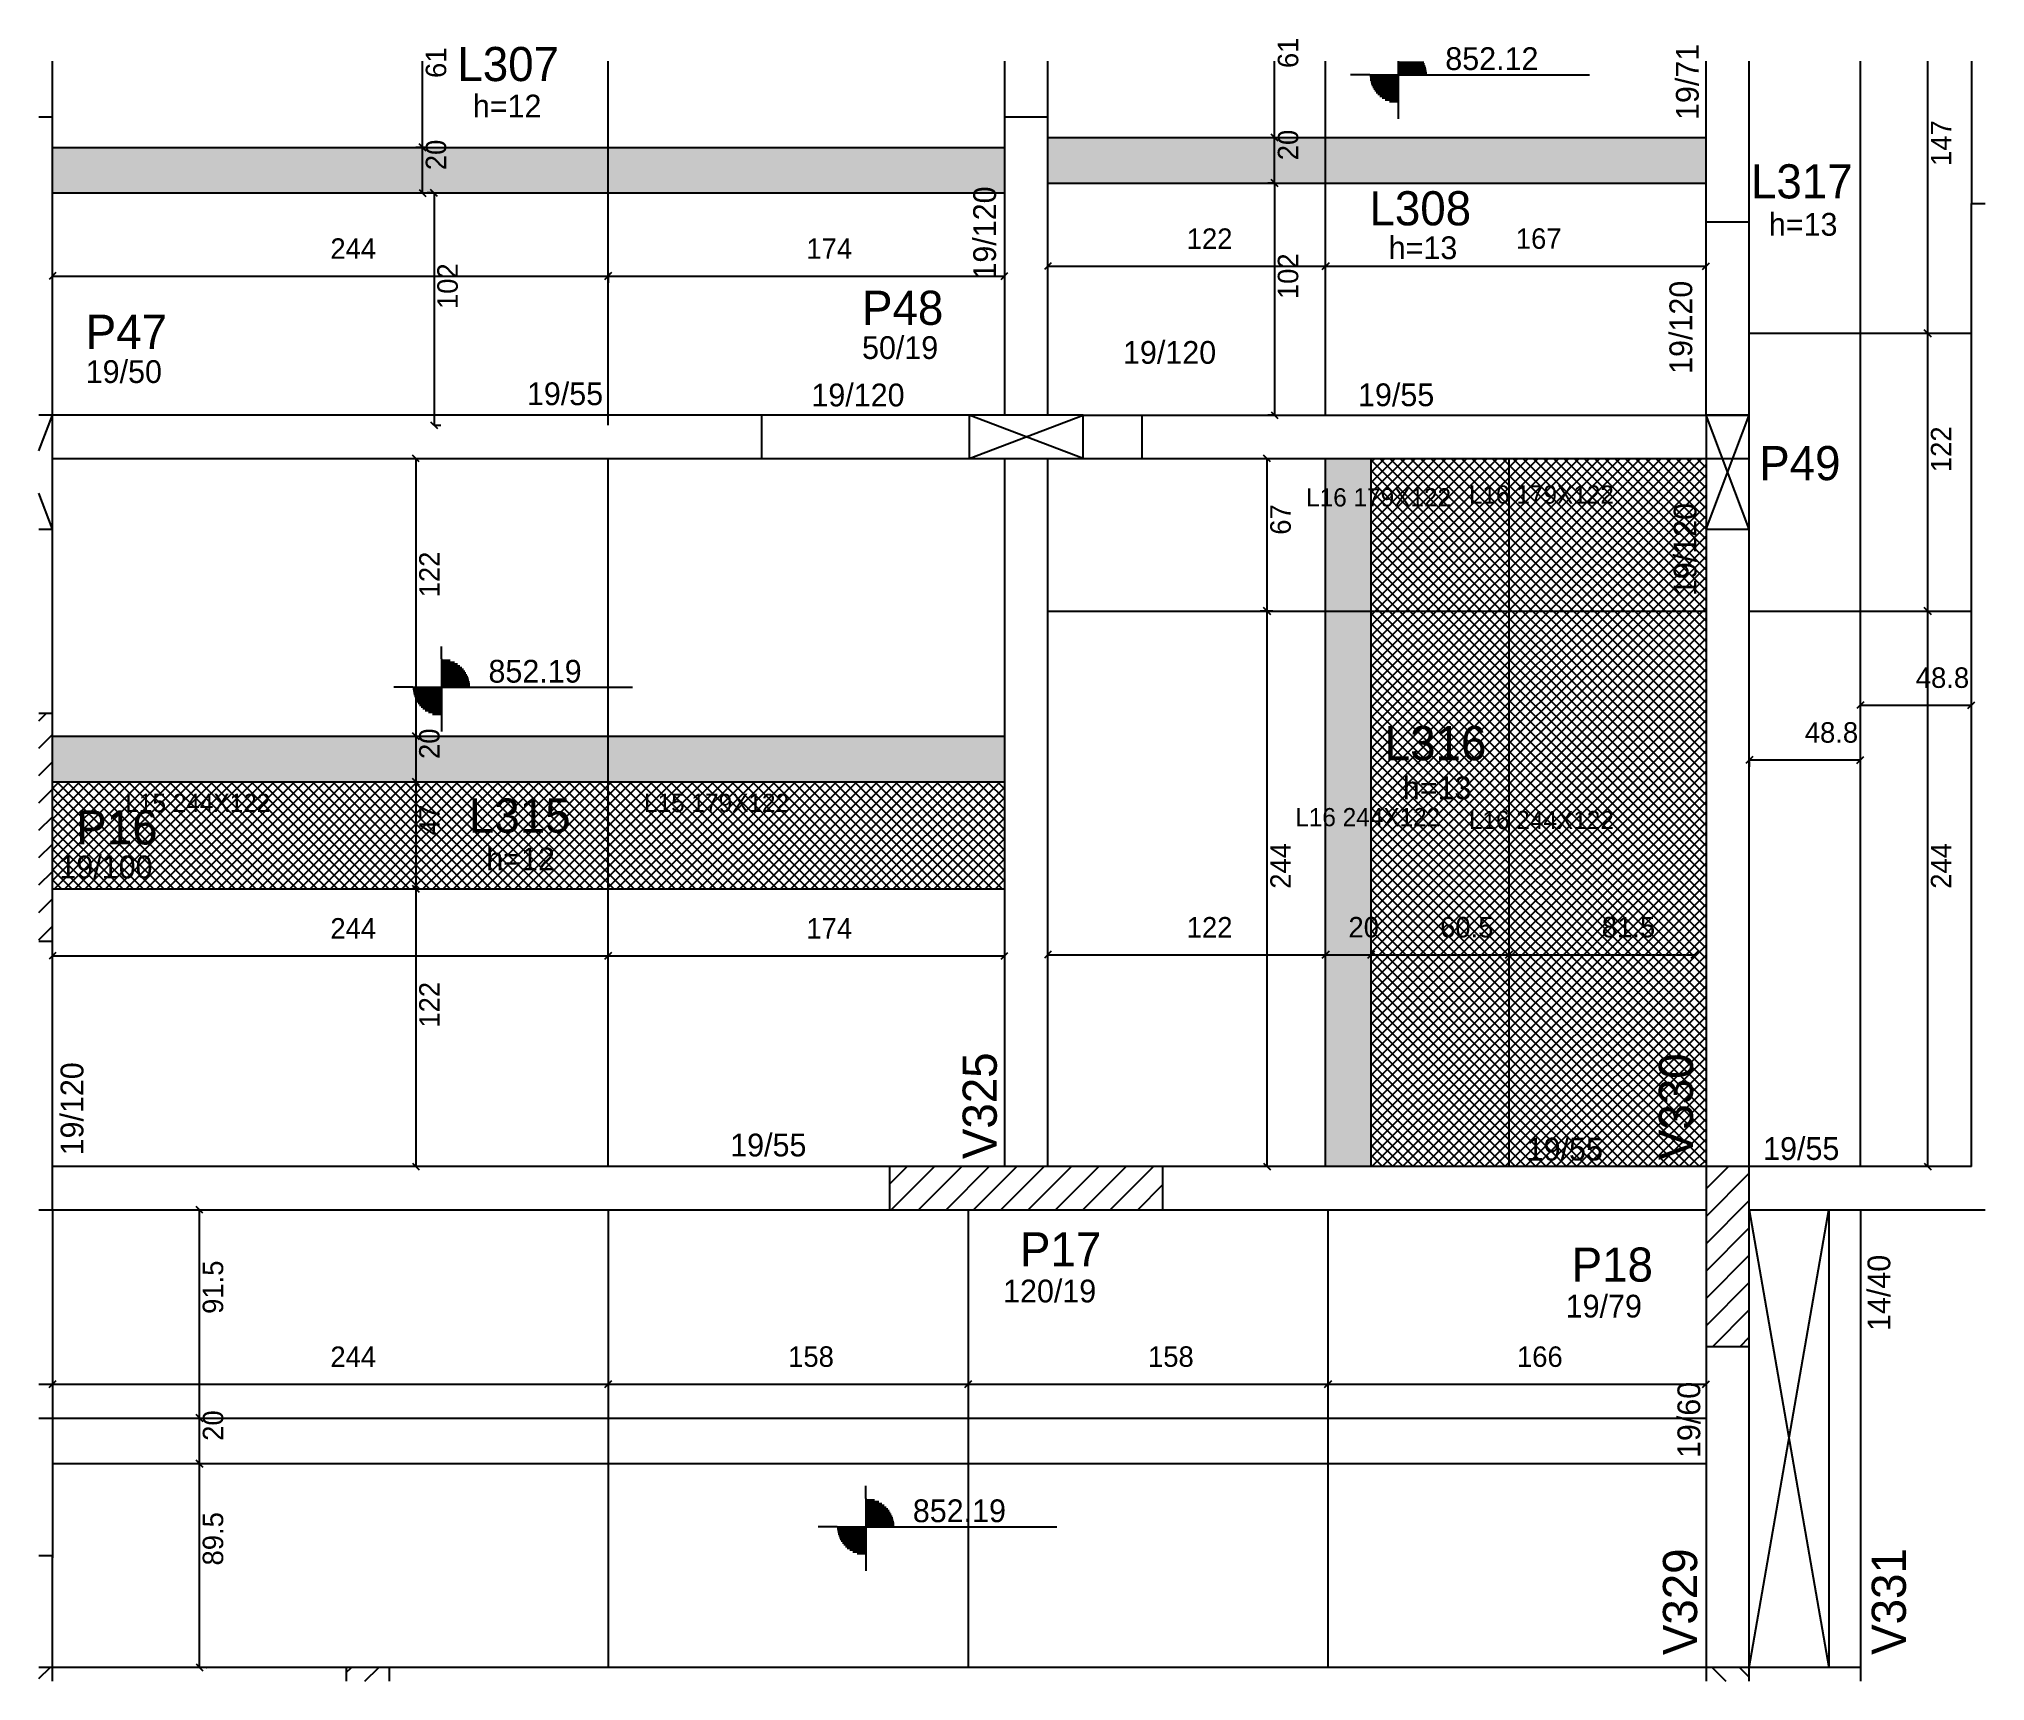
# Model space of a CAD drawing. Header units: metres. Extents: x 5346 to 6201, y 2055 to 2776.
import ezdxf

# ---------------------------------------------------------------- set-up
doc = ezdxf.new("R2010")
doc.units = ezdxf.units.M
for name, color, linetype in [('1', 7, 'Continuous'), ('3', 7, 'Continuous'), ('4', 7, 'Continuous'), ('7', 7, 'Continuous'), ('9', 7, 'Continuous'), ('AUX00', 7, 'Continuous'), ('Hachura', 7, 'Continuous'), ('Painéis', 7, 'Continuous')]:
    doc.layers.add(name, color=color, linetype=linetype)

msp = doc.modelspace()

# ---------------------------------------------------------------- hatches: boundary and pattern name
at = {"layer": '9'}
h = msp.add_hatch(color=7, dxfattribs=at)
h.dxf.hatch_style = 1
h.paths.add_polyline_path([(6078.07, 2280.94), (6078.07, 2280.94), (6078.07, 2480.94), (6078.07, 2480.94), (6078.07, 2280.94)])
at = {"layer": 'Hachura'}
h = msp.add_hatch(color=7, dxfattribs=at)
h.dxf.hatch_style = 1
h.paths.add_polyline_path([(5352.07, 2708.58), (5770.07, 2708.58), (5770.07, 2728.58), (5352.07, 2728.58), (5352.07, 2708.58)])
h = msp.add_hatch(color=7, dxfattribs=at)
h.dxf.hatch_style = 1
h.paths.add_polyline_path([(6078.07, 2712.94), (6078.07, 2732.94), (5789.07, 2732.94), (5789.07, 2712.94), (6078.07, 2712.94)])
h = msp.add_hatch(color=7, dxfattribs=at)
h.dxf.hatch_style = 1
h.paths.add_polyline_path([(5911.07, 2280.94), (5931.07, 2280.94), (5931.07, 2591.94), (5911.07, 2591.94), (5911.07, 2280.94)])
h = msp.add_hatch(dxfattribs=at)
h.set_pattern_fill('ANSI37')
h.paths.add_polyline_path([(6078.07, 2591.94), (5931.07, 2591.94), (5931.07, 2280.89), (6078.07, 2280.89), (6078.07, 2591.94)])
h = msp.add_hatch(color=7, dxfattribs=at)
h.dxf.hatch_style = 1
h.paths.add_polyline_path([(5352.07, 2449.94), (5770.07, 2449.94), (5770.07, 2469.94), (5352.07, 2469.94), (5352.07, 2449.94)])
h = msp.add_hatch(dxfattribs=at)
h.set_pattern_fill('ANSI37')
h.paths.add_polyline_path([(5770.07, 2449.94), (5352.07, 2449.94), (5352.07, 2402.94), (5770.07, 2402.94), (5770.07, 2449.94)])

# ---------------------------------------------------------------- linework, layer by layer
at = {"layer": '1', "color": 1, "lineweight": 25}
for p, q in [((5346.1, 2595.24), (5352.07, 2610.94)), ((5754.57, 2591.94), (5804.57, 2610.94)), ((5804.57, 2591.94), (5754.57, 2610.94)), ((6078.07, 2560.94), (6097.07, 2610.94)), ((6097.07, 2560.94), (6078.07, 2610.94)), ((5352.07, 2560.94), (5346.1, 2576.64)), ((6097.07, 2060.94), (6132.07, 2261.94)), ((6097.07, 2261.94), (6132.07, 2060.94))]:
    msp.add_line(p, q, dxfattribs=at)
at = {"layer": '3', "color": 3, "lineweight": 25}
for p, q in [((5930.44, 2760.5), (5922.01, 2760.5)), ((5930.44, 2760.5), (5955.44, 2760.5)), ((5942.94, 2766.5), (5942.94, 2748)), ((5942.94, 2766.05), (5954.14, 2766.05)), ((5942.94, 2765.26), (5954.5, 2765.26)), ((5942.94, 2764.47), (5954.79, 2764.47)), ((5942.94, 2763.67), (5955.03, 2763.67)), ((5942.94, 2762.88), (5955.21, 2762.88)), ((5942.94, 2762.09), (5955.34, 2762.09)), ((5942.94, 2761.29), (5955.44, 2761.29)), ((5955.44, 2760.5), (6026.86, 2760.5)), ((6078.07, 2610.94), (6078.07, 2766.5)), ((6097.07, 2610.94), (6097.07, 2766.5)), ((5942.94, 2759.71), (5930.44, 2759.71)), ((5942.94, 2758.92), (5930.54, 2758.92)), ((5942.94, 2758.12), (5930.67, 2758.12)), ((5942.94, 2757.33), (5930.85, 2757.33)), ((5942.94, 2756.54), (5931.08, 2756.54)), ((5942.94, 2755.75), (5931.38, 2755.75)), ((5942.94, 2754.95), (5931.74, 2754.95)), ((5942.94, 2754.16), (5932.17, 2754.16)), ((5942.94, 2753.37), (5932.68, 2753.37)), ((5942.94, 2752.57), (5933.28, 2752.57)), ((5942.94, 2751.78), (5933.98, 2751.78)), ((5942.94, 2750.99), (5934.83, 2750.99)), ((5942.94, 2750.2), (5935.87, 2750.2)), ((5942.94, 2749.4), (5937.19, 2749.4)), ((5942.94, 2748.61), (5939.09, 2748.61)), ((5942.94, 2748), (5942.94, 2741.13)), ((6194.57, 2280.94), (6194.57, 2703.94)), ((6078.07, 2695.94), (6097.07, 2695.94)), ((5663.57, 2591.94), (5663.57, 2610.94)), ((5804.57, 2610.94), (6097.07, 2610.94)), ((5830.57, 2591.94), (5830.57, 2610.94)), ((5804.57, 2591.94), (6097.07, 2591.94)), ((6194.57, 2341.94), (6194.57, 2591.94)), ((5522.83, 2503.92), (5522.83, 2509.42)), ((5522.83, 2503.92), (5522.83, 2478.92)), ((5522.83, 2503.31), (5526.68, 2503.31)), ((5522.83, 2502.52), (5528.58, 2502.52)), ((5522.83, 2501.72), (5529.9, 2501.72)), ((5522.83, 2500.93), (5530.94, 2500.93)), ((5522.83, 2500.14), (5531.79, 2500.14)), ((5522.83, 2499.34), (5532.49, 2499.34)), ((5522.83, 2498.55), (5533.09, 2498.55)), ((5522.83, 2497.76), (5533.6, 2497.76)), ((5522.83, 2496.97), (5534.03, 2496.97)), ((5522.83, 2496.17), (5534.39, 2496.17)), ((5522.83, 2495.38), (5534.69, 2495.38)), ((5510.33, 2491.42), (5501.9, 2491.42)), ((5510.33, 2491.42), (5535.33, 2491.42)), ((5522.83, 2490.62), (5510.33, 2490.62)), ((5522.83, 2489.83), (5510.43, 2489.83)), ((5522.83, 2489.04), (5510.56, 2489.04)), ((5522.83, 2488.24), (5510.74, 2488.24)), ((5522.83, 2487.45), (5510.98, 2487.45)), ((5522.83, 2486.66), (5511.27, 2486.66)), ((5522.83, 2494.59), (5534.92, 2494.59)), ((5522.83, 2493.79), (5535.1, 2493.79)), ((5522.83, 2493), (5535.23, 2493)), ((5522.83, 2492.21), (5535.33, 2492.21)), ((5535.33, 2491.42), (5606.75, 2491.42)), ((5346.1, 2476.71), (5349.33, 2479.94)), ((5522.83, 2485.87), (5511.63, 2485.87)), ((5522.83, 2485.07), (5512.06, 2485.07)), ((5522.83, 2484.28), (5512.57, 2484.28)), ((5522.83, 2483.49), (5513.17, 2483.49)), ((5522.83, 2482.69), (5513.88, 2482.69)), ((5522.83, 2481.9), (5514.72, 2481.9)), ((5522.83, 2481.11), (5515.76, 2481.11)), ((5522.83, 2480.32), (5517.08, 2480.32)), ((5522.83, 2479.52), (5518.98, 2479.52)), ((5522.83, 2478.92), (5522.83, 2472.05)), ((5346.1, 2464.69), (5352.07, 2470.66)), ((5346.1, 2452.67), (5352.07, 2458.64)), ((5346.1, 2440.65), (5352.07, 2446.62)), ((5346.1, 2428.63), (5352.07, 2434.6)), ((5346.1, 2416.61), (5352.07, 2422.58)), ((5346.1, 2404.59), (5352.07, 2410.56)), ((5346.1, 2392.57), (5352.07, 2398.53)), ((5346.1, 2380.55), (5352.07, 2386.51)), ((5719.57, 2273.18), (5727.32, 2280.94)), ((5720.35, 2261.94), (5739.35, 2280.94)), ((5732.37, 2261.94), (5751.37, 2280.94)), ((5744.39, 2261.94), (5763.39, 2280.94)), ((5756.41, 2261.94), (5775.41, 2280.94)), ((5768.43, 2261.94), (5787.43, 2280.94)), ((5780.45, 2261.94), (5799.45, 2280.94)), ((5792.47, 2261.94), (5811.47, 2280.94)), ((5804.49, 2261.94), (5823.49, 2280.94)), ((5816.51, 2261.94), (5835.51, 2280.94)), ((5828.53, 2261.94), (5839.57, 2272.97)), ((6078.07, 2271.06), (6087.95, 2280.94)), ((6078.07, 2259.04), (6097.07, 2278.04)), ((6078.07, 2247.02), (6097.07, 2266.02)), ((6078.07, 2234.99), (6097.07, 2253.99)), ((6078.07, 2222.97), (6097.07, 2241.97)), ((6078.07, 2210.95), (6097.07, 2229.95)), ((6081.07, 2201.94), (6097.07, 2217.93)), ((6093.09, 2201.94), (6097.07, 2205.91)), ((5709.15, 2135.15), (5709.15, 2140.65)), ((5709.15, 2135.15), (5709.15, 2110.15)), ((5709.15, 2134.54), (5713, 2134.54)), ((5709.15, 2133.75), (5714.9, 2133.75)), ((5709.15, 2132.95), (5716.22, 2132.95)), ((5709.15, 2132.16), (5717.26, 2132.16)), ((5709.15, 2131.37), (5718.1, 2131.37)), ((5709.15, 2130.57), (5718.81, 2130.57)), ((5709.15, 2129.78), (5719.41, 2129.78)), ((5709.15, 2128.99), (5719.92, 2128.99)), ((5709.15, 2128.2), (5720.35, 2128.2)), ((5696.65, 2122.65), (5688.22, 2122.65)), ((5696.65, 2122.65), (5721.65, 2122.65)), ((5709.15, 2121.85), (5696.65, 2121.85)), ((5709.15, 2121.06), (5696.75, 2121.06)), ((5709.15, 2120.27), (5696.88, 2120.27)), ((5709.15, 2119.48), (5697.06, 2119.48)), ((5709.15, 2127.4), (5720.71, 2127.4)), ((5709.15, 2126.61), (5721, 2126.61)), ((5709.15, 2125.82), (5721.24, 2125.82)), ((5709.15, 2125.03), (5721.42, 2125.03)), ((5709.15, 2124.23), (5721.55, 2124.23)), ((5709.15, 2123.44), (5721.65, 2123.44)), ((5721.65, 2122.65), (5793.07, 2122.65)), ((5709.15, 2118.68), (5697.29, 2118.68)), ((5709.15, 2117.89), (5697.59, 2117.89)), ((5709.15, 2117.1), (5697.95, 2117.1)), ((5709.15, 2116.3), (5698.38, 2116.3)), ((5709.15, 2115.51), (5698.88, 2115.51)), ((5709.15, 2114.72), (5699.48, 2114.72)), ((5709.15, 2113.93), (5700.19, 2113.93)), ((5709.15, 2113.13), (5701.04, 2113.13)), ((5709.15, 2112.34), (5702.08, 2112.34)), ((5709.15, 2111.55), (5703.4, 2111.55)), ((5709.15, 2110.75), (5705.3, 2110.75)), ((5709.15, 2110.15), (5709.15, 2103.28)), ((5346.1, 2055.98), (5351.05, 2060.94)), ((5481.07, 2058.72), (5483.28, 2060.94)), ((5489.26, 2054.9), (5495.3, 2060.94)), ((6080.76, 2060.94), (6086.8, 2054.9)), ((6092.78, 2060.94), (6097.07, 2056.65))]:
    msp.add_line(p, q, dxfattribs=at)
for points in [[(5352.07, 2610.94), (5352.07, 2741.94)], [(5770.07, 2741.94), (5770.07, 2610.94)], [(5789.07, 2610.94), (5789.07, 2741.94)], [(5770.07, 2610.94), (5352.07, 2610.94)], [(5352.07, 2591.94), (5770.07, 2591.94)], [(5352.07, 2479.94), (5352.07, 2591.94)], [(5770.07, 2591.94), (5770.07, 2280.94)], [(5789.07, 2280.94), (5789.07, 2591.94)], [(6078.07, 2560.94), (6078.07, 2280.94)], [(6097.07, 2280.94), (6097.07, 2560.94)], [(5352.07, 2261.94), (5352.07, 2379.94)], [(5719.57, 2280.94), (5352.07, 2280.94)], [(6087.57, 2280.94), (5839.57, 2280.94)], [(6194.57, 2280.94), (6087.57, 2280.94)], [(5346.1, 2261.94), (5719.57, 2261.94)], [(5839.57, 2261.94), (6078.07, 2261.94)], [(6097.07, 2261.94), (6200.6, 2261.94)], [(6132.07, 2261.94), (6132.07, 2060.94)], [(6146.07, 2054.9), (6146.07, 2261.94)], [(6078.07, 2201.94), (6078.07, 2060.94)], [(6097.07, 2060.94), (6097.07, 2201.94)], [(5352.07, 2109.94), (5346.1, 2109.94)], [(5352.07, 2060.94), (5352.07, 2109.94)], [(5481.07, 2060.94), (5352.07, 2060.94)], [(5689.57, 2060.94), (5500.07, 2060.94)], [(5888.57, 2060.94), (5689.57, 2060.94)], [(6078.07, 2060.94), (5888.57, 2060.94)], [(6132.07, 2060.94), (6097.07, 2060.94)], [(6146.07, 2060.94), (6132.07, 2060.94)]]:
    msp.add_lwpolyline(points, dxfattribs=at)
at = {"layer": '7', "color": 7, "lineweight": 25}
for points in [[(5352.07, 2741.94), (5352.07, 2766.5)], [(5770.07, 2766.5), (5770.07, 2741.94)], [(5789.07, 2741.94), (5789.07, 2766.5)], [(6194.57, 2766.5), (6194.57, 2703.94)], [(5346.1, 2741.94), (5352.07, 2741.94)], [(5770.07, 2741.94), (5789.07, 2741.94)], [(6194.57, 2703.94), (6200.6, 2703.94)], [(5352.07, 2610.94), (5346.1, 2610.94)], [(5352.07, 2560.94), (5352.07, 2610.94)], [(5804.57, 2610.94), (5754.57, 2610.94)], [(5754.57, 2610.94), (5754.57, 2591.94)], [(5804.57, 2591.94), (5804.57, 2610.94)], [(6097.07, 2610.94), (6078.07, 2610.94)], [(6078.07, 2610.94), (6078.07, 2560.94)], [(6097.07, 2560.94), (6097.07, 2610.94)], [(5754.57, 2591.94), (5804.57, 2591.94)], [(5346.1, 2560.94), (5352.07, 2560.94)], [(6078.07, 2560.94), (6097.07, 2560.94)], [(5352.07, 2479.94), (5346.1, 2479.94)], [(5352.07, 2379.94), (5352.07, 2479.94)], [(5346.1, 2379.94), (5352.07, 2379.94)], [(5839.57, 2280.94), (5719.57, 2280.94)], [(5719.57, 2280.94), (5719.57, 2261.94)], [(5839.57, 2261.94), (5839.57, 2280.94)], [(6097.07, 2280.94), (6078.07, 2280.94)], [(6078.07, 2280.94), (6078.07, 2201.94)], [(6097.07, 2201.94), (6097.07, 2280.94)], [(5719.57, 2261.94), (5839.57, 2261.94)], [(6078.07, 2201.94), (6097.07, 2201.94)], [(5352.07, 2060.94), (5346.1, 2060.94)], [(5352.07, 2054.9), (5352.07, 2060.94)], [(5500.07, 2060.94), (5481.07, 2060.94)], [(5481.07, 2060.94), (5481.07, 2054.9)], [(5500.07, 2054.9), (5500.07, 2060.94)], [(6097.07, 2060.94), (6078.07, 2060.94)], [(6078.07, 2060.94), (6078.07, 2054.9)], [(6097.07, 2054.9), (6097.07, 2060.94)]]:
    msp.add_lwpolyline(points, dxfattribs=at)
at = {"layer": 'Painéis', "color": 4, "lineweight": 25}
for p, q in [((5514.52, 2728.58), (5514.52, 2766.5)), ((5888.63, 2732.94), (5888.63, 2766.5)), ((6175.37, 2766.5), (6175.37, 2646.94)), ((5516.53, 2728.58), (5511.52, 2728.58)), ((5514.52, 2708.58), (5514.52, 2728.58)), ((5888.63, 2712.94), (5888.63, 2732.94)), ((5888.01, 2712.94), (5885.63, 2712.94)), ((5888.63, 2712.94), (5888.63, 2610.94)), ((5518.98, 2708.58), (5516.6, 2708.58)), ((5519.6, 2708.58), (5519.6, 2606.58)), ((5789.07, 2676.44), (5911.07, 2676.44)), ((5911.07, 2676.44), (6078.07, 2676.44)), ((5352.07, 2672.08), (5596.07, 2672.08)), ((5596.07, 2673.44), (5596.07, 2669.08)), ((5596.07, 2672.08), (5770.07, 2672.08)), ((6175.37, 2646.94), (6175.37, 2524.94)), ((5519.9, 2606.58), (5522.6, 2606.58)), ((5888.01, 2610.94), (5885.63, 2610.94)), ((5511.62, 2591.94), (5511.62, 2469.94)), ((5885.33, 2524.94), (5885.33, 2591.94)), ((5887.81, 2524.94), (5882.33, 2524.94)), ((5885.33, 2280.94), (5885.33, 2524.94)), ((6175.37, 2524.94), (6175.37, 2280.94)), ((6145.82, 2483.58), (6194.57, 2483.58)), ((5511.62, 2469.94), (5511.62, 2449.94)), ((6097.07, 2459.52), (6145.82, 2459.52)), ((6097.07, 2458.87), (6097.07, 2456.52)), ((6145.82, 2458.87), (6145.82, 2456.52)), ((5511.62, 2449.94), (5511.62, 2402.94)), ((5511.62, 2402.94), (5511.62, 2280.94)), ((5352.07, 2373.48), (5596.07, 2373.48)), ((5596.07, 2373.48), (5770.07, 2373.48)), ((5789.07, 2373.96), (5911.07, 2373.96)), ((5911.07, 2373.96), (5931.07, 2373.96)), ((5931.07, 2373.96), (5991.57, 2373.96)), ((5991.57, 2373.96), (6073.07, 2373.96)), ((5887.81, 2280.94), (5882.33, 2280.94)), ((5416.63, 2170.44), (5416.63, 2261.94)), ((5346.1, 2185.32), (5352.07, 2185.32)), ((5352.07, 2185.32), (5596.07, 2185.32)), ((5596.07, 2185.32), (5754.07, 2185.32)), ((5754.07, 2185.32), (5912.07, 2185.32)), ((5912.07, 2185.32), (6078.07, 2185.32)), ((5416.63, 2150.44), (5416.63, 2170.44)), ((5416.63, 2060.94), (5416.63, 2150.44)), ((5419.57, 2150.44), (5419.63, 2150.44)), ((5419.57, 2060.94), (5419.63, 2060.94))]:
    msp.add_line(p, q, dxfattribs=at)
at = {"layer": 'Painéis', "color": 200, "lineweight": 25}
for p, q in [((5596.07, 2606.58), (5596.07, 2766.5)), ((5911.07, 2610.94), (5911.07, 2766.5)), ((6145.82, 2766.5), (6145.82, 2280.94)), ((5352.07, 2728.58), (5770.07, 2728.58)), ((5789.07, 2732.94), (6078.07, 2732.94)), ((5789.07, 2712.94), (6078.07, 2712.94)), ((5352.07, 2708.58), (5770.07, 2708.58)), ((6097.07, 2646.94), (6194.57, 2646.94)), ((5596.07, 2280.94), (5596.07, 2591.94)), ((5911.07, 2280.94), (5911.07, 2591.94)), ((5931.07, 2280.94), (5931.07, 2591.94)), ((5991.57, 2280.94), (5991.57, 2591.94)), ((5789.07, 2524.94), (6078.07, 2524.94)), ((6097.07, 2524.94), (6194.57, 2524.94)), ((5352.07, 2469.94), (5770.07, 2469.94)), ((5352.07, 2449.94), (5770.07, 2449.94)), ((5352.07, 2402.94), (5770.07, 2402.94)), ((5352.07, 2261.94), (5352.07, 2109.01)), ((5596.07, 2261.94), (5596.07, 2060.94)), ((5754.07, 2261.94), (5754.07, 2060.94)), ((5912.07, 2261.94), (5912.07, 2060.94)), ((5346.1, 2170.44), (6078.07, 2170.44)), ((5352.07, 2150.44), (6078.07, 2150.44))]:
    msp.add_line(p, q, dxfattribs=at)
at = {"layer": 'Painéis', "color": 0, "lineweight": 25}
for p, q in [((5890.13, 2731.44), (5887.13, 2734.44)), ((5887.13, 2734.44), (5890.13, 2731.44)), ((5516.02, 2727.08), (5513.02, 2730.08)), ((5513.02, 2730.08), (5516.02, 2727.08)), ((5513.02, 2710.08), (5516.02, 2707.08)), ((5521.1, 2707.08), (5518.1, 2710.08)), ((5890.13, 2711.44), (5887.13, 2714.44)), ((5887.13, 2714.44), (5890.13, 2711.44)), ((5790.57, 2677.94), (5787.57, 2674.94)), ((5909.57, 2674.94), (5912.57, 2677.94)), ((5912.57, 2677.94), (5909.57, 2674.94)), ((6076.57, 2674.94), (6079.57, 2677.94)), ((5353.57, 2673.58), (5350.57, 2670.58)), ((5594.57, 2670.58), (5597.57, 2673.58)), ((5597.57, 2673.58), (5594.57, 2670.58)), ((5768.57, 2670.58), (5771.57, 2673.58)), ((6173.87, 2648.44), (6176.87, 2645.44)), ((6176.87, 2645.44), (6173.87, 2648.44)), ((5518.1, 2608.08), (5521.1, 2605.08)), ((5887.13, 2612.44), (5890.13, 2609.44)), ((5513.12, 2590.44), (5510.12, 2593.44)), ((5886.83, 2590.44), (5883.83, 2593.44)), ((5886.83, 2523.44), (5883.83, 2526.44)), ((5883.83, 2526.44), (5886.83, 2523.44)), ((6173.87, 2526.44), (6176.87, 2523.44)), ((6176.87, 2523.44), (6173.87, 2526.44)), ((6147.32, 2485.08), (6144.32, 2482.08)), ((6193.07, 2482.08), (6196.07, 2485.08)), ((5510.12, 2471.44), (5513.12, 2468.44)), ((5513.12, 2468.44), (5510.12, 2471.44)), ((6098.57, 2461.02), (6095.57, 2458.02)), ((6144.32, 2458.02), (6147.32, 2461.02)), ((5510.12, 2451.44), (5513.12, 2448.44)), ((5513.12, 2448.44), (5510.12, 2451.44)), ((5510.12, 2404.44), (5513.12, 2401.44)), ((5513.12, 2401.44), (5510.12, 2404.44)), ((5353.57, 2374.98), (5350.57, 2371.98)), ((5594.57, 2371.98), (5597.57, 2374.98)), ((5597.57, 2374.98), (5594.57, 2371.98)), ((5768.57, 2371.98), (5771.57, 2374.98)), ((5790.57, 2375.46), (5787.57, 2372.46)), ((5909.57, 2372.46), (5912.57, 2375.46)), ((5912.57, 2375.46), (5909.57, 2372.46)), ((5929.57, 2372.46), (5932.57, 2375.46)), ((5932.57, 2375.46), (5929.57, 2372.46)), ((5990.07, 2372.46), (5993.07, 2375.46)), ((5993.07, 2375.46), (5990.07, 2372.46)), ((6071.57, 2372.46), (6074.57, 2375.46)), ((5510.12, 2282.44), (5513.12, 2279.44)), ((5883.83, 2282.44), (5886.83, 2279.44)), ((6173.87, 2282.44), (6176.87, 2279.44)), ((5418.13, 2260.44), (5415.13, 2263.44)), ((5350.57, 2183.82), (5353.57, 2186.82)), ((5353.57, 2186.82), (5350.57, 2183.82)), ((5594.57, 2183.82), (5597.57, 2186.82)), ((5597.57, 2186.82), (5594.57, 2183.82)), ((5752.57, 2183.82), (5755.57, 2186.82)), ((5755.57, 2186.82), (5752.57, 2183.82)), ((5910.57, 2183.82), (5913.57, 2186.82)), ((5913.57, 2186.82), (5910.57, 2183.82)), ((6076.57, 2183.82), (6079.57, 2186.82)), ((5418.13, 2168.94), (5415.13, 2171.94)), ((5415.13, 2171.94), (5418.13, 2168.94)), ((5418.13, 2148.94), (5415.13, 2151.94)), ((5415.13, 2151.94), (5418.13, 2148.94)), ((5415.13, 2062.44), (5418.13, 2059.44))]:
    msp.add_line(p, q, dxfattribs=at)

# ---------------------------------------------------------------- texts
at = {"layer": '3', "color": 3, "lineweight": 25}
for s, p in [('852.12', (5963.6, 2762.57)), ('h=12', (5536.61, 2741.74)), ('h=13', (6105.67, 2689.78)), ('h=13', (5938.73, 2679.5)), ('50/19', (5707.5, 2635.64)), ('19/120', (5822.09, 2633.53)), ('19/50', (5366.65, 2625.1)), ('19/55', (5560.36, 2615.36)), ('19/120', (5685.28, 2614.83)), ('19/55', (5925.29, 2614.91)), ('852.19', (5543.49, 2493.48)), ('h=13', (5944.95, 2442.25)), ('h=12', (5542.54, 2411.04)), ('19/100', (5355.08, 2407.49)), ('19/55', (5649.62, 2285.37)), ('19/55', (5999.34, 2283.57)), ('19/55', (6103.15, 2283.83)), ('120/19', (5769.43, 2221.24)), ('19/79', (6016.47, 2214.6)), ('852.19', (5729.81, 2124.71))]:
    msp.add_text(s, height=10, dxfattribs=at).set_placement(p)
for s, p in [('19/71', (6074.87, 2740.63)), ('19/120', (5766.32, 2670.53)), ('19/120', (6072.01, 2629.1)), ('19/120', (6073.89, 2531.49)), ('19/120', (5365.62, 2285.82)), ('14/40', (6158.99, 2208.69)), ('19/60', (6075.53, 2152.88))]:
    msp.add_text(s, height=10, rotation=90, dxfattribs=at).set_placement(p)
at = {"layer": '4', "color": 4, "lineweight": 25}
for s, p in [('L307', (5529.84, 2757.7)), ('L317', (6097.82, 2706.17)), ('L308', (5930.31, 2694.34)), ('P48', (5707.5, 2650.64)), ('P47', (5366.65, 2640.1)), ('P49', (6101.44, 2582.41)), ('L316', (5937.01, 2459.41)), ('P16', (5362.51, 2422.38)), ('L315', (5534.9, 2427.59)), ('P17', (5776.84, 2237.06)), ('P18', (6019.08, 2230.35))]:
    msp.add_text(s, height=15, dxfattribs=at).set_placement(p)
for s, p in [('V325', (5766.67, 2284.2)), ('V330', (6072.34, 2283.78)), ('V329', (6074.16, 2066.31)), ('V331', (6165.83, 2066.45))]:
    msp.add_text(s, height=15, rotation=90, dxfattribs=at).set_placement(p)
at = {"layer": 'AUX00', "color": 7, "lineweight": 25}
for s, p in [('L16^J179X122', (5902.48, 2570.86)), ('L16^J179X122', (5973.96, 2572.09)), ('L15^J244X122', (5384.04, 2436.65)), ('L15^J179X122', (5611.79, 2436.65)), ('L16^J244X122', (5897.72, 2430.39)), ('L16^J244X122', (5973.96, 2429.16))]:
    msp.add_text(s, height=8, dxfattribs=at).set_placement(p)
at = {"layer": 'Painéis', "color": 240, "lineweight": 25}
for s, p in [('61', (5524.93, 2759.08)), ('61', (5899.04, 2763.44)), ('20', (5899.04, 2722.94)), ('147', (6185.8, 2720.44)), ('20', (5524.93, 2718.58)), ('102', (5530.01, 2657.58)), ('102', (5899.04, 2661.94)), ('122', (6185.81, 2585.94)), ('67', (5895.74, 2558.44)), ('122', (5522.07, 2530.94)), ('20', (5522.03, 2459.94)), ('47', (5522.06, 2426.44)), ('244', (5895.76, 2402.94)), ('244', (6185.8, 2402.94)), ('122', (5522.07, 2341.94)), ('91.5', (5427.01, 2216.19)), ('20', (5427.04, 2160.44)), ('89.5', (5427.01, 2105.69))]:
    msp.add_text(s, height=9, rotation=90, dxfattribs=at).set_placement(p)
for s, p in [('122', (5850.07, 2683.99)), ('167', (5994.57, 2684.03)), ('244', (5474.07, 2679.64)), ('174', (5683.07, 2679.64)), ('48.8', (6170.19, 2491.17)), ('48.8', (6121.44, 2467.1)), ('244', (5474.07, 2381.04)), ('174', (5683.07, 2381.04)), ('122', (5850.07, 2381.51)), ('20', (5921.07, 2381.55)), ('60.5', (5961.32, 2381.56)), ('81.5', (6032.32, 2381.58)), ('244', (5474.07, 2192.88)), ('158', (5675.07, 2192.94)), ('158', (5833.07, 2192.94)), ('166', (5995.07, 2192.91))]:
    msp.add_text(s, height=9, dxfattribs=at).set_placement(p)

doc.saveas('drawing.dxf')
